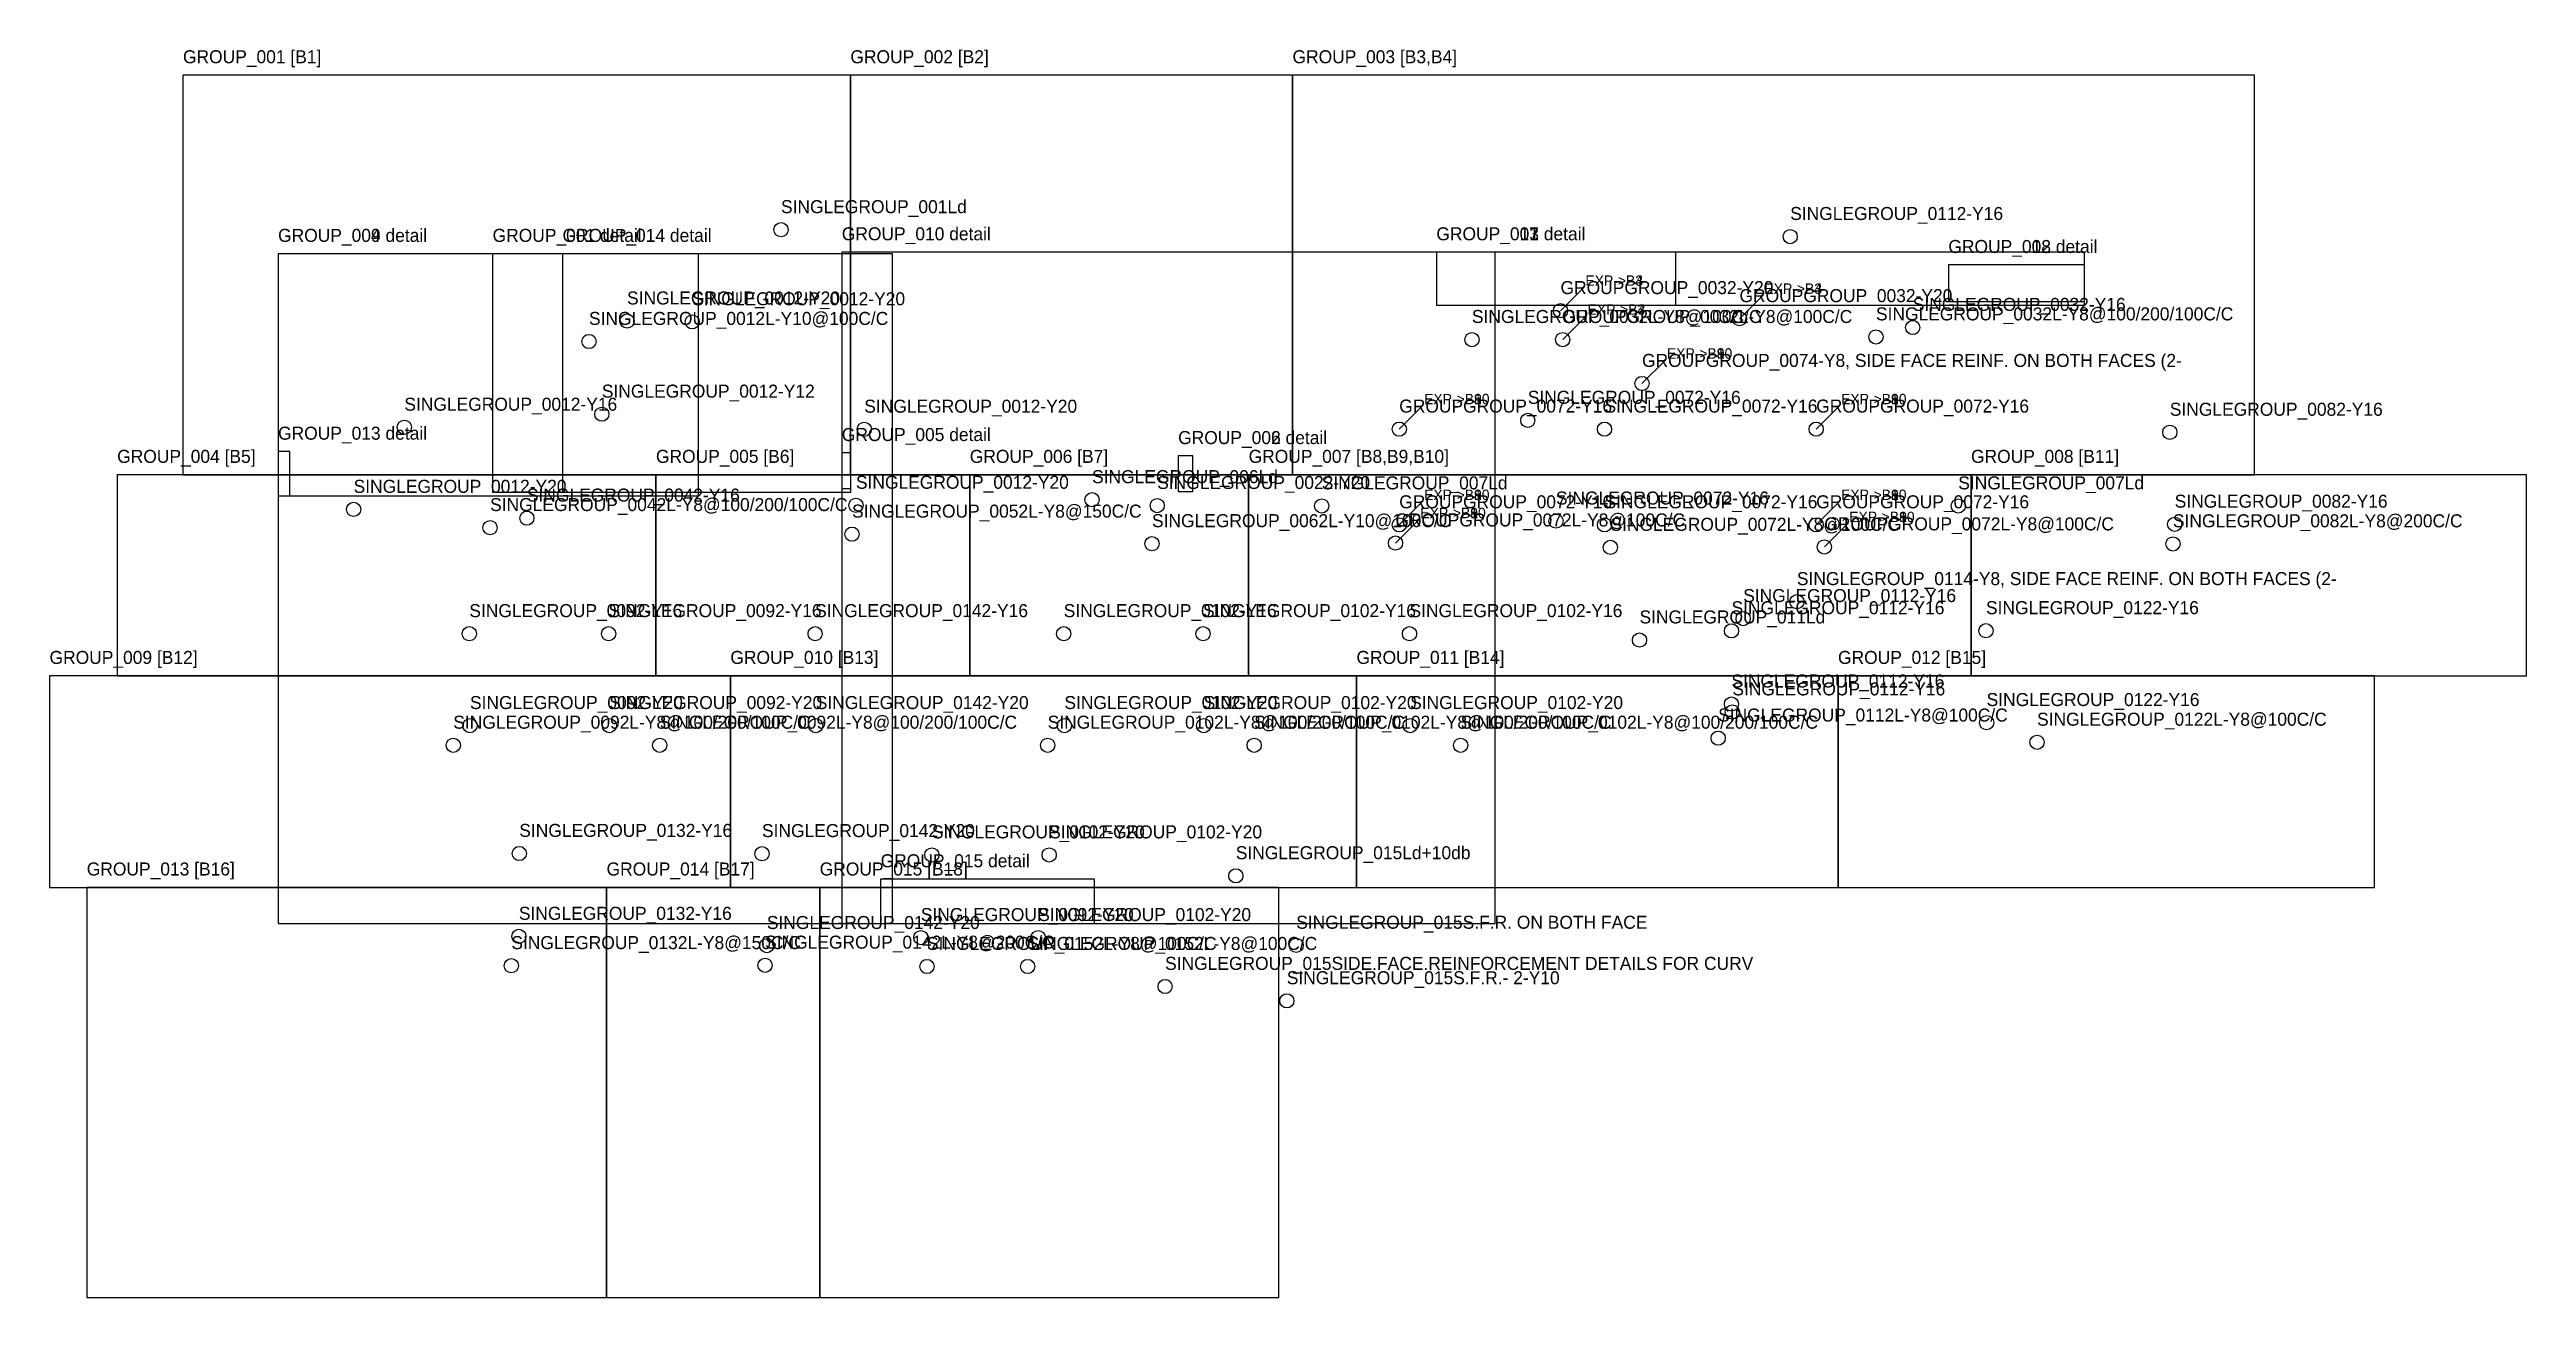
# Model space of a CAD drawing. Header units: metres. Extents: x -2170 to 39683, y 3995 to 25081.
import ezdxf

# ---------------------------------------------------------------- set-up
doc = ezdxf.new("R2010")
doc.units = ezdxf.units.M
doc.layers.add('DEBUG_BEAM_GROUPS', color=7, linetype='Continuous')

msp = doc.modelspace()

# ---------------------------------------------------------------- linework, layer by layer
at = {"layer": 'DEBUG_BEAM_GROUPS', "color": 5}
for p, q in [((23361.4, 20668.6), (23761.4, 21068.6)), ((23361.4, 20668.6), (23761.4, 21068.6)), ((26385.4, 20532.8), (26785.4, 20932.8)), ((26385.4, 20532.8), (26785.4, 20932.8)), ((23397.9, 20180.3), (23797.9, 20580.3)), ((23397.9, 20180.3), (23797.9, 20580.3)), ((24738.1, 19438), (25138.1, 19838)), ((24738.1, 19438), (25138.1, 19838)), ((24738.1, 19438), (25138.1, 19838)), ((20636.3, 18666.9), (21036.3, 19066.9)), ((20636.3, 18666.9), (21036.3, 19066.9)), ((20636.3, 18666.9), (21036.3, 19066.9)), ((27681.8, 18666.9), (28081.8, 19066.9)), ((27681.8, 18666.9), (28081.8, 19066.9)), ((27681.8, 18666.9), (28081.8, 19066.9)), ((20636.3, 17049.1), (21036.3, 17449.1)), ((20636.3, 17049.1), (21036.3, 17449.1)), ((20636.3, 17049.1), (21036.3, 17449.1)), ((27681.8, 17049.1), (28081.8, 17449.1)), ((27681.8, 17049.1), (28081.8, 17449.1)), ((27681.8, 17049.1), (28081.8, 17449.1)), ((20572.6, 16742.7), (20972.6, 17142.7)), ((20572.6, 16742.7), (20972.6, 17142.7)), ((20572.6, 16742.7), (20972.6, 17142.7)), ((27819.2, 16676.1), (28219.2, 17076.1)), ((27819.2, 16676.1), (28219.2, 17076.1)), ((27819.2, 16676.1), (28219.2, 17076.1))]:
    msp.add_line(p, q, dxfattribs=at)
at = {"layer": 'DEBUG_BEAM_GROUPS', "color": 3}
for points in [[(84.474, 17896.891), (11362.402, 17896.891), (11362.402, 24649.351), (84.474, 24649.351), (84.474, 17896.891)], [(11362.402, 17896.891), (18832.972, 17896.891), (18832.972, 24649.351), (11362.402, 24649.351), (11362.402, 17896.891)], [(-1027.118, 14499.565), (8076.443, 14499.565), (8076.443, 17896.891), (-1027.118, 17896.891), (-1027.118, 14499.565)], [(8076.443, 14499.565), (13379.798, 14499.565), (13379.798, 17896.891), (8076.443, 17896.891), (8076.443, 14499.565)], [(13379.798, 14499.565), (18090.956, 14499.565), (18090.956, 17896.891), (13379.798, 17896.891), (13379.798, 14499.565)], [(30297.56, 14499.565), (39683.143, 14499.565), (39683.143, 17896.891), (30297.56, 17896.891), (30297.56, 14499.565)], [(-2170.06, 10924.904), (9334.175, 10924.904), (9334.175, 14499.565), (-2170.06, 14499.565), (-2170.06, 10924.904)], [(9334.175, 10924.904), (19913.275, 10924.904), (19913.275, 14499.565), (9334.175, 14499.565), (9334.175, 10924.904)], [(19913.275, 10924.904), (28050.517, 10924.904), (28050.517, 14499.565), (19913.275, 14499.565), (19913.275, 10924.904)], [(28050.517, 10924.904), (37112.893, 10924.904), (37112.893, 14499.565), (28050.517, 14499.565), (28050.517, 10924.904)], [(-1540.756, 3995.109), (7242.225, 3995.109), (7242.225, 10924.904), (-1540.756, 10924.904), (-1540.756, 3995.109)], [(7242.225, 3995.109), (10843.642, 3995.109), (10843.642, 10924.904), (7242.225, 10924.904), (7242.225, 3995.109)], [(10843.642, 3995.109), (18602.079, 3995.109), (18602.079, 10924.904), (10843.642, 10924.904), (10843.642, 3995.109)]]:
    msp.add_lwpolyline(points, close=True, dxfattribs=at)
at = {"layer": 'DEBUG_BEAM_GROUPS', "color": 2}
for points in [[(18832.972, 17896.891), (35085.317, 17896.891), (35085.317, 24649.351), (18832.972, 24649.351), (18832.972, 17896.891)], [(18090.956, 14499.565), (30297.56, 14499.565), (30297.56, 17896.891), (18090.956, 17896.891), (18090.956, 14499.565)]]:
    msp.add_lwpolyline(points, close=True, dxfattribs=at)
at = {"layer": 'DEBUG_BEAM_GROUPS', "color": 8}
for points in [[(1691.466, 17538.266), (8797.942, 17538.266), (8797.942, 21631.244), (1691.466, 21631.244), (1691.466, 17538.266)], [(1691.466, 10313.395), (12074.112, 10313.395), (12074.112, 21631.244), (1691.466, 21631.244), (1691.466, 10313.395)], [(5316.264, 17600.752), (8797.942, 17600.752), (8797.942, 21631.244), (5316.264, 21631.244), (5316.264, 17600.752)], [(6497.83, 17600.752), (11367.319, 17600.752), (11367.319, 21631.14), (6497.83, 21631.14), (6497.83, 17600.752)], [(11217.319, 10313.395), (22255.51, 10313.395), (22255.51, 21657.455), (11217.319, 21657.455), (11217.319, 10313.395)], [(21263.755, 20760.577), (32215.377, 20760.577), (32215.377, 21657.455), (21263.755, 21657.455), (21263.755, 20760.577)], [(21263.755, 20760.577), (25309.722, 20760.577), (25309.722, 21657.455), (21263.755, 21657.455), (21263.755, 20760.577)], [(21263.755, 20760.577), (25309.722, 20760.577), (25309.722, 21657.455), (21263.755, 21657.455), (21263.755, 20760.577)], [(29915.265, 20823.064), (32215.377, 20823.064), (32215.377, 21443.064), (29915.265, 21443.064), (29915.265, 20823.064)], [(29915.265, 20823.064), (32215.377, 20823.064), (32215.377, 21443.064), (29915.265, 21443.064), (29915.265, 20823.064)], [(1691.466, 17538.266), (1892.287, 17538.266), (1892.287, 18288.568), (1691.466, 18288.568), (1691.466, 17538.266)], [(11217.319, 17665.569), (11367.319, 17665.569), (11367.319, 18265.569), (11217.319, 18265.569), (11217.319, 17665.569)], [(16900.207, 17614.209), (17148.017, 17614.209), (17148.017, 18214.209), (16900.207, 18214.209), (16900.207, 17614.209)], [(16900.207, 17614.209), (17148.017, 17614.209), (17148.017, 18214.209), (16900.207, 18214.209), (16900.207, 17614.209)], [(11873.291, 10313.395), (15489.033, 10313.395), (15489.033, 11063.697), (11873.291, 11063.697), (11873.291, 10313.395)]]:
    msp.add_lwpolyline(points, close=True, dxfattribs=at)
at = {"layer": 'DEBUG_BEAM_GROUPS', "color": 3}
for centre in [(10189.8, 22035.9), (27242.6, 21920.6), (7588.6, 20493.1), (8689.4, 20479.4), (6945.3, 20147.6), (21864.1, 20180.3), (28691.6, 20224.5), (29313.4, 20385.1), (7162.6, 18919.1), (22808.3, 18814.4), (3825.2, 18698.3), (11596.4, 18664.6), (24105.1, 18666.9), (33657, 18612.7), (15446.1, 17474), (2968, 17310.5), (5895.9, 17162.8), (11455.7, 17379.4), (16546.7, 17375.5), (19326.7, 17369.2), (23284.8, 17112.8), (24105.1, 17049.1), (30082.4, 17369.2), (33739.4, 17059.7), (5274.2, 17002.2), (11389.4, 16891.7), (16458.5, 16730.6), (24204, 16668.7), (33709.3, 16727.9), (26448.3, 15465), (27355.6, 15751.1), (4923.3, 15210.1), (7277.3, 15210.1), (10766.1, 15210.1), (14966.9, 15210.1), (17321, 15210.1), (20809.8, 15210.1), (24696.2, 15103.4), (26251.2, 15259.2), (30550.2, 15260.5), (26249.5, 14021.4), (26265, 13888.1), (30561, 13707.5), (4651.9, 13325.3), (4934.1, 13657.1), (7288.1, 13657.1), (8140.7, 13325.3), (10776.9, 13657.1), (14695.6, 13325.3), (14977.7, 13657.1), (17331.8, 13657.1), (18184.4, 13325.3), (20820.6, 13657.1), (21673.2, 13325.3), (26024.9, 13446), (31413.7, 13375.7), (5767.1, 11496.9), (9868.3, 11493.4), (12738.9, 11471.7), (14721.3, 11471.7), (17874.6, 11120), (5760.7, 10095.7), (9950.6, 9940.5), (12553, 10074.9), (14535.4, 10074.9), (18895.4, 9945.1), (5633, 9600.8), (9920.5, 9608.6), (12656.1, 9586.6), (14356.6, 9586.6), (16679.9, 9250.1), (18736.3, 9007.7)]:
    msp.add_circle(centre, 120, dxfattribs=at)
at = {"layer": 'DEBUG_BEAM_GROUPS', "color": 2}
for centre in [(23361.4, 20668.6), (26385.4, 20532.8), (23397.9, 20180.3), (24738.1, 19438), (20636.3, 18666.9), (27681.8, 18666.9), (20636.3, 17049.1), (27681.8, 17049.1), (20572.6, 16742.7), (27819.2, 16676.1)]:
    msp.add_circle(centre, 120, dxfattribs=at)

# ---------------------------------------------------------------- texts
at = {"layer": 'DEBUG_BEAM_GROUPS', "color": 3}
for s, p in [('GROUP_001 [B1]', (84.474, 24849.351)), ('GROUP_002 [B2]', (11362.402, 24849.351)), ('SINGLEGROUP_001Ld', (10189.8, 22315.9)), ('SINGLEGROUP_0112-Y16', (27242.6, 22200.6)), ('SINGLEGROUP_0012-Y20', (7588.6, 20773.1)), ('SINGLEGROUP_0012-Y20', (8689.4, 20759.4)), ('SINGLEGROUP_0012L-Y10@100C/C', (6945.3, 20427.6)), ('SINGLEGROUP_0032L-Y8@100C/C', (21864.1, 20460.3)), ('SINGLEGROUP_0032L-Y8@100/200/100C/C', (28691.6, 20504.5)), ('SINGLEGROUP_0032-Y16', (29313.4, 20665.1)), ('SINGLEGROUP_0012-Y12', (7162.6, 19199.1)), ('SINGLEGROUP_0072-Y16', (22808.3, 19094.4)), ('SINGLEGROUP_0012-Y16', (3825.2, 18978.3)), ('SINGLEGROUP_0012-Y20', (11596.4, 18944.6)), ('SINGLEGROUP_0072-Y16', (24105.1, 18946.9)), ('SINGLEGROUP_0082-Y16', (33657, 18892.7)), ('GROUP_004 [B5]', (-1027.118, 18096.891)), ('GROUP_005 [B6]', (8076.443, 18096.891)), ('GROUP_006 [B7]', (13379.798, 18096.891)), ('GROUP_008 [B11]', (30297.56, 18096.891)), ('SINGLEGROUP_0012-Y20', (2968, 17590.5)), ('SINGLEGROUP_0042-Y16', (5895.9, 17442.8)), ('SINGLEGROUP_0012-Y20', (11455.7, 17659.4)), ('SINGLEGROUP_006Ld', (15446.1, 17754)), ('SINGLEGROUP_0022-Y20', (16546.7, 17655.5)), ('SINGLEGROUP_007Ld', (19326.7, 17649.2)), ('SINGLEGROUP_0072-Y16', (23284.8, 17392.8)), ('SINGLEGROUP_007Ld', (30082.4, 17649.2)), ('SINGLEGROUP_0042L-Y8@100/200/100C/C', (5274.2, 17282.2)), ('SINGLEGROUP_0052L-Y8@150C/C', (11389.4, 17171.7)), ('SINGLEGROUP_0062L-Y10@100C/C', (16458.5, 17010.6)), ('SINGLEGROUP_0072-Y16', (24105.1, 17329.1)), ('SINGLEGROUP_0072L-Y8@100C/C', (24204, 16948.7)), ('SINGLEGROUP_0082L-Y8@200C/C', (33709.3, 17007.9)), ('SINGLEGROUP_0082-Y16', (33739.4, 17339.7)), ('SINGLEGROUP_0112-Y16', (26448.3, 15745)), ('SINGLEGROUP_0114-Y8, SIDE FACE REINF. ON BOTH FACES (2-', (27355.6, 16031.1)), ('SINGLEGROUP_0092-Y16', (4923.3, 15490.1)), ('SINGLEGROUP_0092-Y16', (7277.3, 15490.1)), ('SINGLEGROUP_0142-Y16', (10766.1, 15490.1)), ('SINGLEGROUP_0102-Y16', (14966.9, 15490.1)), ('SINGLEGROUP_0102-Y16', (17321, 15490.1)), ('SINGLEGROUP_0102-Y16', (20809.8, 15490.1)), ('SINGLEGROUP_011Ld', (24696.2, 15383.4)), ('SINGLEGROUP_0112-Y16', (26251.2, 15539.2)), ('SINGLEGROUP_0122-Y16', (30550.2, 15540.5)), ('GROUP_009 [B12]', (-2170.06, 14699.565)), ('GROUP_010 [B13]', (9334.175, 14699.565)), ('GROUP_011 [B14]', (19913.275, 14699.565)), ('GROUP_012 [B15]', (28050.517, 14699.565)), ('SINGLEGROUP_0112-Y16', (26249.5, 14301.4)), ('SINGLEGROUP_0112-Y16', (26265, 14168.1)), ('SINGLEGROUP_0092L-Y8@100/200/100C/C', (4651.9, 13605.3)), ('SINGLEGROUP_0092-Y20', (4934.1, 13937.1)), ('SINGLEGROUP_0092-Y20', (7288.1, 13937.1)), ('SINGLEGROUP_0092L-Y8@100/200/100C/C', (8140.7, 13605.3)), ('SINGLEGROUP_0142-Y20', (10776.9, 13937.1)), ('SINGLEGROUP_0102L-Y8@100/200/100C/C', (14695.6, 13605.3)), ('SINGLEGROUP_0102-Y20', (14977.7, 13937.1)), ('SINGLEGROUP_0102-Y20', (17331.8, 13937.1)), ('SINGLEGROUP_0102L-Y8@100/200/100C/C', (18184.4, 13605.3)), ('SINGLEGROUP_0102-Y20', (20820.6, 13937.1)), ('SINGLEGROUP_0102L-Y8@100/200/100C/C', (21673.2, 13605.3)), ('SINGLEGROUP_0112L-Y8@100C/C', (26024.9, 13726)), ('SINGLEGROUP_0122-Y16', (30561, 13987.5)), ('SINGLEGROUP_0122L-Y8@100C/C', (31413.7, 13655.7)), ('SINGLEGROUP_0132-Y16', (5767.1, 11776.9)), ('SINGLEGROUP_0142-Y20', (9868.3, 11773.4)), ('SINGLEGROUP_0102-Y20', (12738.9, 11751.7)), ('SINGLEGROUP_0102-Y20', (14721.3, 11751.7)), ('GROUP_013 [B16]', (-1540.756, 11124.904)), ('GROUP_014 [B17]', (7242.225, 11124.904)), ('GROUP_015 [B18]', (10843.642, 11124.904)), ('SINGLEGROUP_015Ld+10db', (17874.6, 11400)), ('SINGLEGROUP_0132-Y16', (5760.7, 10375.7)), ('SINGLEGROUP_0092-Y20', (12553, 10354.9)), ('SINGLEGROUP_0102-Y20', (14535.4, 10354.9)), ('SINGLEGROUP_0132L-Y8@150C/C', (5633, 9880.8)), ('SINGLEGROUP_0142L-Y8@200C/C', (9920.5, 9888.6)), ('SINGLEGROUP_0142-Y20', (9950.6, 10220.5)), ('SINGLEGROUP_0152L-Y8@100C/C', (12656.1, 9866.6)), ('SINGLEGROUP_0152L-Y8@100C/C', (14356.6, 9866.6)), ('SINGLEGROUP_015S.F.R. ON BOTH FACE', (18895.4, 10225.1)), ('SINGLEGROUP_015SIDE.FACE.REINFORCEMENT DETAILS FOR CURV', (16679.9, 9530.1)), ('SINGLEGROUP_015S.F.R.- 2-Y10', (18736.3, 9287.7))]:
    msp.add_text(s, height=220, dxfattribs=at).set_placement(p)
at = {"layer": 'DEBUG_BEAM_GROUPS', "color": 2}
for s, p in [('GROUP_003 [B3,B4]', (18832.972, 24849.351)), ('GROUPGROUP_0032-Y20', (23361.4, 20948.6)), ('GROUPGROUP_0032-Y20', (26385.4, 20812.8)), ('GROUPGROUP_0032L-Y8@100C/C', (23397.9, 20460.3)), ('GROUPGROUP_0074-Y8, SIDE FACE REINF. ON BOTH FACES (2-', (24738.1, 19718)), ('GROUPGROUP_0072-Y16', (20636.3, 18946.9)), ('GROUPGROUP_0072-Y16', (27681.8, 18946.9)), ('GROUP_007 [B8,B9,B10]', (18090.956, 18096.891)), ('GROUPGROUP_0072L-Y8@100C/C', (20572.6, 17022.7)), ('GROUPGROUP_0072-Y16', (20636.3, 17329.1)), ('GROUPGROUP_0072-Y16', (27681.8, 17329.1)), ('GROUPGROUP_0072L-Y8@100C/C', (27819.2, 16956.1))]:
    msp.add_text(s, height=220, dxfattribs=at).set_placement(p)
at = {"layer": 'DEBUG_BEAM_GROUPS', "color": 8}
for s, p in [('GROUP_004 detail', (1691.466, 21831.244)), ('GROUP_009 detail', (1691.466, 21831.244)), ('GROUP_001 detail', (5316.264, 21831.244)), ('GROUP_014 detail', (6497.83, 21831.14)), ('GROUP_010 detail', (11217.319, 21857.455)), ('GROUP_003 detail', (21263.755, 21857.455)), ('GROUP_007 detail', (21263.755, 21857.455)), ('GROUP_011 detail', (21263.755, 21857.455)), ('GROUP_008 detail', (29915.265, 21643.064)), ('GROUP_012 detail', (29915.265, 21643.064)), ('GROUP_013 detail', (1691.466, 18488.568)), ('GROUP_005 detail', (11217.319, 18465.569)), ('GROUP_002 detail', (16900.207, 18414.209)), ('GROUP_006 detail', (16900.207, 18414.209)), ('GROUP_015 detail', (11873.291, 11263.697))]:
    msp.add_text(s, height=220, dxfattribs=at).set_placement(p)
at = {"layer": 'DEBUG_BEAM_GROUPS', "color": 5}
for s, p in [('EXP->B3', (23781.4, 21088.6)), ('EXP->B4', (23781.4, 21088.6)), ('EXP->B3', (26805.4, 20952.8)), ('EXP->B4', (26805.4, 20952.8)), ('EXP->B3', (23817.9, 20600.3)), ('EXP->B4', (23817.9, 20600.3)), ('EXP->B8', (25158.1, 19858)), ('EXP->B9', (25158.1, 19858)), ('EXP->B10', (25158.1, 19858)), ('EXP->B8', (21056.3, 19086.9)), ('EXP->B9', (21056.3, 19086.9)), ('EXP->B10', (21056.3, 19086.9)), ('EXP->B8', (28101.8, 19086.9)), ('EXP->B9', (28101.8, 19086.9)), ('EXP->B10', (28101.8, 19086.9)), ('EXP->B8', (21056.3, 17469.1)), ('EXP->B9', (21056.3, 17469.1)), ('EXP->B10', (21056.3, 17469.1)), ('EXP->B8', (28101.8, 17469.1)), ('EXP->B9', (28101.8, 17469.1)), ('EXP->B10', (28101.8, 17469.1)), ('EXP->B8', (20992.6, 17162.7)), ('EXP->B9', (20992.6, 17162.7)), ('EXP->B10', (20992.6, 17162.7)), ('EXP->B8', (28239.2, 17096.1)), ('EXP->B9', (28239.2, 17096.1)), ('EXP->B10', (28239.2, 17096.1))]:
    msp.add_text(s, height=176, dxfattribs=at).set_placement(p)

doc.saveas('drawing.dxf')
